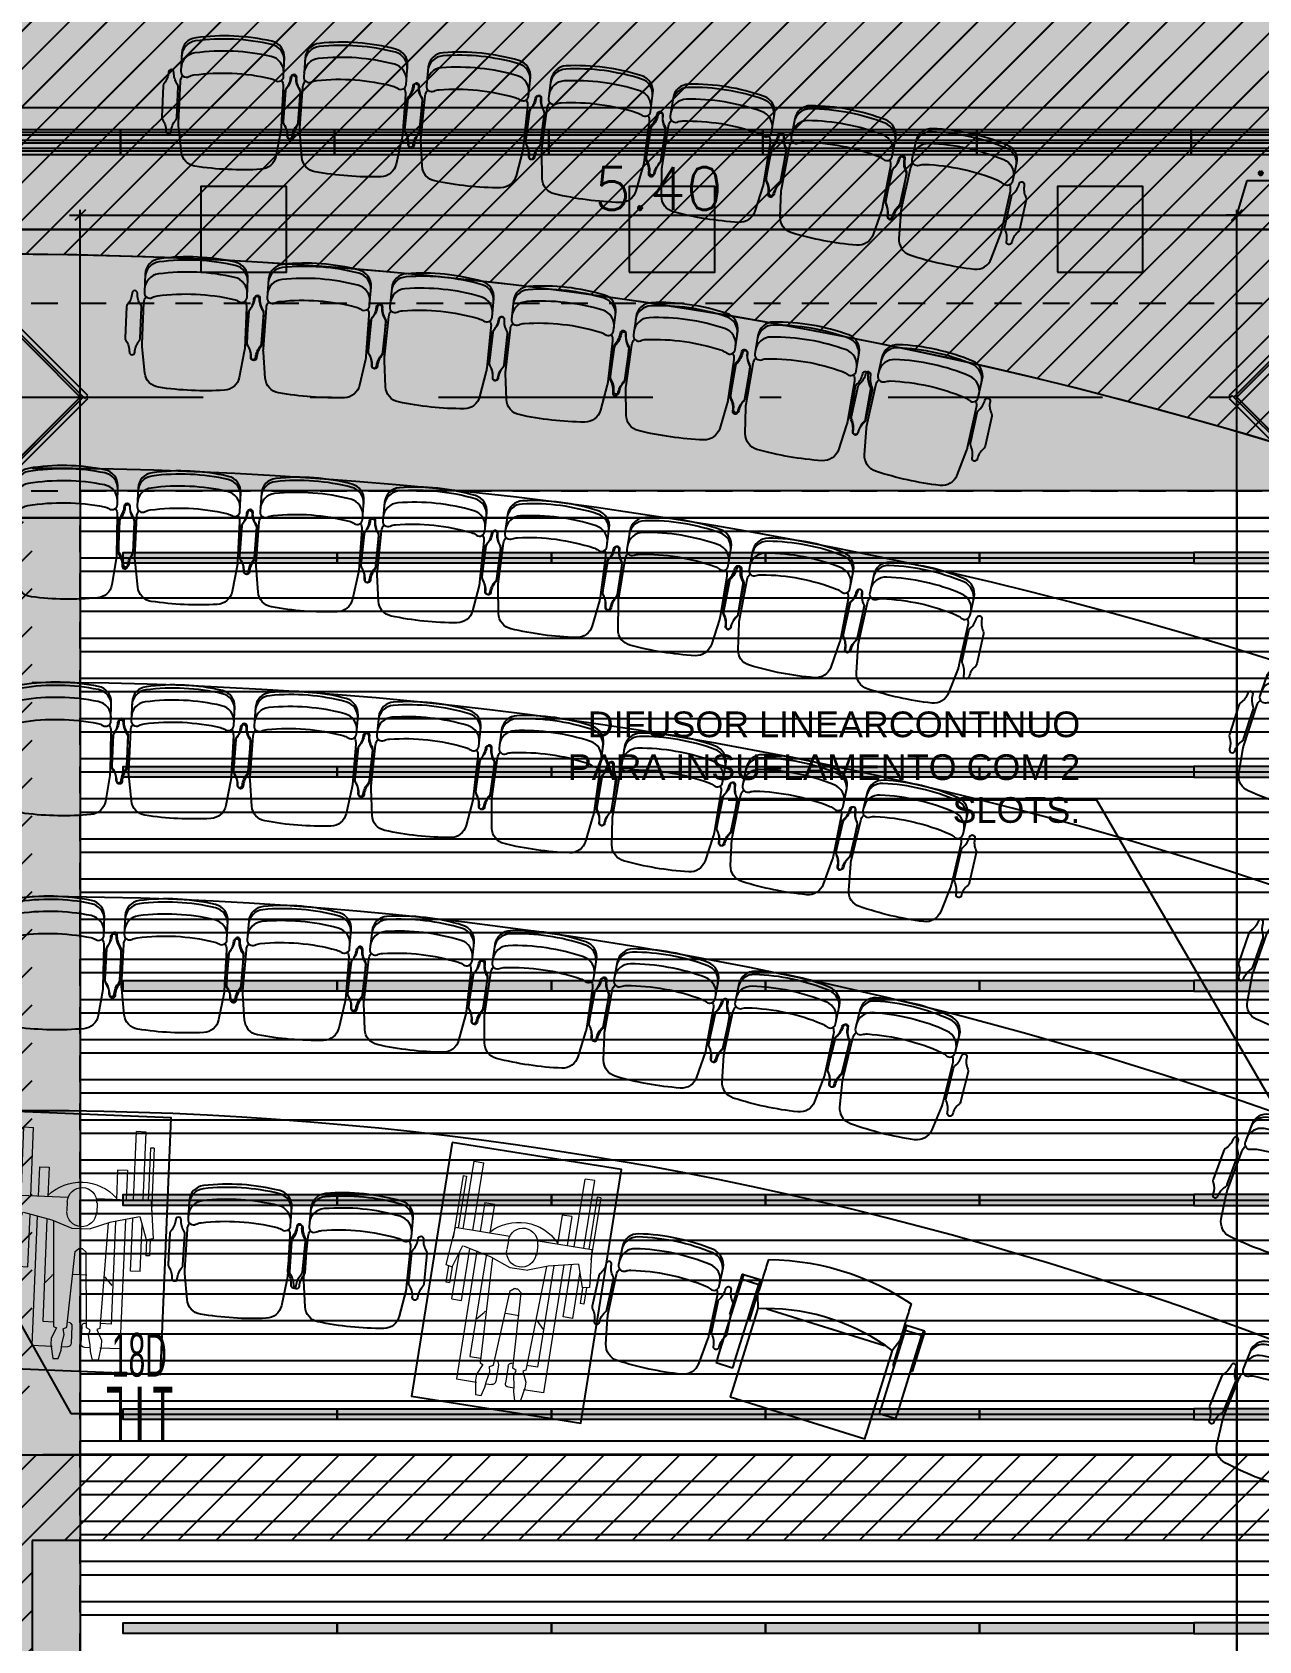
# Model space of a CAD drawing. Header units: millimetres. Extents: x 182 to 575, y -105 to 95.
# Drawn here: x 325.24 to 330.97, y 0.54 to 8.05 of the extents above; entities that cross this region are included whole.
import ezdxf
from ezdxf import colors
from ezdxf.entities.mleader import LeaderData, LeaderLine
from ezdxf.enums import TextEntityAlignment as Align
from ezdxf.math import Vec2, Vec3

# ---------------------------------------------------------------- set-up
doc = ezdxf.new("R2010")
doc.units = ezdxf.units.MM
doc.header["$MEASUREMENT"] = 0
for name, pattern in [('CONTINU', [0]), ('DASHDOT', [1, 0.5, -0.25, 0, -0.25]), ('HIDDEN2', [0.1875, 0.125, -0.0625])]:
    doc.linetypes.add(name, pattern=pattern)
for name, color, linetype in [('ar condicionado', 160, 'Continuous'), ('auxiliar eletrica', 1, 'Continuous'), ('base', 253, 'Continuous'), ('construir', 10, 'Continuous'), ('EIXOS', 31, 'DASHDOT'), ('ESTR', 3, 'Continuous'), ('FORRO', 253, 'Continuous'), ('LUMINOTECNICA', 170, 'Continuous'), ('Mob', 252, 'Continuous'), ('PISO', 252, 'Continuous'), ('XR_BL2_AND_MON-REV15$0$MARMORE', 7, 'Continuous')]:
    doc.layers.add(name, color=color, linetype=linetype)
doc.layers.add('eletroduto eletrica', color=152, linetype='EL', lineweight=30)
doc.layers.add('TEXTO ELETRICA', color=2, linetype='Continuous', lineweight=20)
doc.styles.add('ARIAL', font='arial.ttf')
doc.styles.add('SIMPLEX', font='simplex', dxfattribs={"height": 0.2})
doc.styles.get("Standard").update_dxf_attribs({"font": 'romans.shx'})
doc.styles.add('TECNO', font='technic_.ttf', dxfattribs={"width": 0.7})
doc.linetypes.add('EL', pattern='A,0.5,-0.2,["EL",Standard,S=0.1,R=0,X=-0.08,Y=-0.05],-0.175', length=0.875)
doc.dimstyles.new('SA-25', dxfattribs={"dimtxt": 0.05, "dimasz": 0.05, "dimexe": 0.025, "dimexo": 0.05, "dimgap": 0.025, "dimtad": 1, "dimzin": 4, "dimdsep": 46, "dimtxsty": 'SIMPLEX', "dimblk": 'OBLIQUE', "dimcen": 0.025, "dimdle": 0.05, "dimclrt": 2, "dimaunit": 1, "dimadec": 3, "dimazin": 0, "dimtfac": 1, "dimtofl": 0, "dimtmove": 0, "dimatfit": 3, "dimldrblk": 'OPEN30', "dimfxl": 1, "dimtolj": 1, "dimtzin": 0, "dimarcsym": 0})

# ---------------------------------------------------------------- blocks, each defined once
blk = doc.blocks.new('XR_BL2_AND_MON-REV15$0$P50X50')
at = {"layer": 'base'}
blk.add_hatch(color=256, dxfattribs=at).paths.add_polyline_path([(0, -0.4243), (0.4243, 0), (0, 0.4243), (-0.4243, 0)])
at = {"layer": 'base', "linetype": 'ByBlock'}
blk.add_lwpolyline([(0, -0.4243), (0.4243, 0), (0, 0.4243), (-0.4243, 0)], close=True, dxfattribs=at)
blk = doc.blocks.new('XR_BL2_AND_MON-REV15$0$PILAR 60X60_45')
at = {"layer": 'base'}
blk.add_blockref('XR_BL2_AND_MON-REV15$0$P50X50', (0, 0), dxfattribs=at)
blk = doc.blocks.new('XR_BL2_AND_MON-REV15$0$P_M')
at = {"layer": 'XR_BL2_AND_MON-REV15$0$MARMORE'}
for p, q in [((-0.0071, 0.0354), (-0.4596, -0.4172)), ((0.0071, 0.0212), (-0.4455, -0.4313)), ((0.0071, 0.0212), (-0.0071, 0.0354)), ((0, 0.0283), (0.0071, 0.0354)), ((0.4384, -0.4243), (0, 0.0141)), ((-0.4525, -0.4243), (-0.4596, -0.4172)), ((-0.4525, -0.4243), (-0.4596, -0.4313)), ((-0.4596, -0.4313), (-0.0071, -0.8839)), ((-0.4525, -0.4243), (-0.4455, -0.4313)), ((-0.4384, -0.4243), (0, -0.8627)), ((-0.0071, -0.8697), (0.4455, -0.4172)), ((0.4455, -0.4172), (0.4596, -0.4313)), ((0.4525, -0.4243), (0.4596, -0.4172)), ((-0.0071, -0.8697), (0.0071, -0.8839)), ((0, -0.8768), (-0.0071, -0.8839))]:
    blk.add_line(p, q, dxfattribs=at)
for points in [[(0.4596, -0.4172), (0.0071, 0.0354)], [(0.0071, -0.8839), (0.4596, -0.4313)]]:
    blk.add_lwpolyline(points, dxfattribs=at)
blk = doc.blocks.new('XR_BL2_AND_MON-REV15$0$P2000501')
for points in [[(0.2315, -0.362, 0.149389), (0.24, -0.3341), (0.24, -0.1416, 0.03724), (0.2389, -0.1267), (0.2207, -0.0055, 0.342214), (0.1543, 0.058, 0.051556), (-0.1543, 0.058, 0.342214), (-0.2207, -0.0055), (-0.2389, -0.1267, 0.03724), (-0.24, -0.1416), (-0.24, -0.3341, 0.149389), (-0.2315, -0.362)], [(0.24, -0.397, -0.36261), (0.1784, -0.4708, -0.08991), (-0.1784, -0.4708, -0.36261), (-0.24, -0.397)], [(0.24, -0.453, -0.36261), (0.1784, -0.5268, -0.08991), (-0.1784, -0.5268, -0.36261), (-0.24, -0.453)]]:
    blk.add_lwpolyline(points, format="xyb")
for points in [[(-0.2541, -0.1536, -0.164851), (-0.25, -0.1658), (-0.25, -0.3099, -0.164851), (-0.2541, -0.322, 0.162089), (-0.2725, -0.3753, -1), (-0.2975, -0.3753, 0.162089), (-0.3159, -0.322, -0.164851), (-0.32, -0.3099), (-0.32, -0.1658, -0.164851), (-0.3159, -0.1536, 0.162089), (-0.2975, -0.1003, -1), (-0.2725, -0.1003, 0.162089)], [(0.25, -0.1658), (0.25, -0.3099, 0.164851), (0.2541, -0.322, -0.162089), (0.2725, -0.3753, 1), (0.2975, -0.3753, -0.162089), (0.3159, -0.322, 0.164851), (0.32, -0.3099), (0.32, -0.1658, 0.164851), (0.3159, -0.1536, -0.162089), (0.2975, -0.1003, 1), (0.2725, -0.1003, -0.162089), (0.2541, -0.1536, 0.164851)], [(-0.1784, -0.3681, 0.08991), (0.1784, -0.3681, 0.086278), (0.2025, -0.3592, -0.57735), (0.24, -0.3809), (0.24, -0.468, -0.36261), (0.1784, -0.5418, -0.08991), (-0.1784, -0.5418, -0.36261), (-0.24, -0.468), (-0.24, -0.3809, -0.57735), (-0.2025, -0.3592, 0.086278)]]:
    blk.add_lwpolyline(points, format="xyb", close=True)
blk = doc.blocks.new('A$C7E6935BB')
at = {"lineweight": 0}
for p, q in [((39.07, 68.57), (7.07, 68.57)), ((7.07, 68.57), (7.07, 64)), ((14.5, 72.57), (14.5, 70.86)), ((14.5, 72.57), (43.93, 72.57)), ((14.5, 70.86), (39.07, 70.86)), ((39.07, 72.29), (56.79, 74)), ((39.07, 46.57), (39.07, 72.29)), ((57.36, 70.86), (46.79, 67.43)), ((72.22, 68.57), (50.22, 68.57)), ((56.79, 74), (57.36, 70.86)), ((57.07, 72.57), (64.79, 72.57)), ((57.36, 70.86), (64.79, 70.86)), ((64.79, 72.57), (64.79, 70.86)), ((72.22, 68.57), (72.22, 64)), ((39.07, 64), (7.07, 64)), ((25.36, 60.57), (39.07, 60.57)), ((25.36, 60.57), (25.36, 56)), ((46.79, 67.14), (49.93, 53.71)), ((72.22, 64), (47.65, 64)), ((48.22, 60.57), (108.79, 60.57)), ((108.79, 60.57), (108.79, 51.14)), ((25.36, 56), (39.07, 56)), ((49.65, 56), (97.36, 56)), ((49.93, 53.71), (53.36, 44.28)), ((50.22, 52.86), (99.65, 50.86)), ((79.36, 55.71), (75.93, 52.57)), ((97.36, 56), (97.36, 50.86)), ((41.07, 46.86), (45.36, 46.86)), ((75.65, 52), (75.65, 52.57)), ((99.65, 50.86), (100.22, 49.43)), ((100.51, 46.28), (99.65, 44.57)), ((100.22, 49.43), (105.08, 51.71)), ((103.08, 45.71), (100.51, 46.28)), ((107.65, 46.57), (103.08, 45.71)), ((105.08, 51.71), (107.94, 51.71)), ((110.51, 46.86), (107.65, 46.57)), ((107.94, 51.71), (114.51, 50.57)), ((108.79, 46.57), (108.79, 44)), ((114.51, 48), (110.51, 46.86)), ((114.51, 50.57), (114.51, 48)), ((53.36, 44.28), (53.36, 39.71)), ((53.36, 39.71), (53.36, 35.71)), ((64.22, 42.28), (62.79, 40.57)), ((62.79, 40.57), (62.79, 38.86)), ((62.79, 38.86), (62.79, 40.57)), ((64.22, 37.14), (62.79, 38.86)), ((99.65, 44.57), (64.22, 42.28)), ((74.79, 42.86), (74.79, 36.29)), ((99.08, 42.28), (107.08, 42.28)), ((99.08, 37.71), (107.08, 37.71)), ((39.07, 33.14), (39.07, 7.71)), ((41.07, 32.86), (45.93, 32.86)), ((49.93, 26.57), (53.36, 35.71)), ((99.65, 35.43), (64.22, 37.14)), ((100.51, 33.71), (99.65, 35.43)), ((99.65, 29.14), (100.22, 30.57)), ((100.22, 30.57), (105.08, 28.28)), ((103.08, 34.29), (100.51, 33.71)), ((107.65, 33.43), (103.08, 34.29)), ((110.51, 33.14), (107.65, 33.43)), ((108.79, 33.43), (108.79, 36)), ((114.51, 32), (110.51, 33.14)), ((114.51, 29.43), (114.51, 32)), ((25.36, 24), (39.07, 24)), ((25.36, 19.43), (25.36, 24)), ((46.79, 12.85), (49.93, 26.57)), ((49.36, 24), (97.36, 24)), ((50.22, 27.43), (99.65, 29.14)), ((75.65, 28), (75.65, 27.43)), ((79.36, 24.28), (75.93, 27.43)), ((97.36, 24), (97.36, 29.14)), ((105.08, 28.28), (107.94, 28.28)), ((107.94, 28.28), (114.51, 29.43)), ((108.79, 19.43), (108.79, 28.86)), ((39.07, 16), (7.07, 16)), ((7.07, 11.43), (7.07, 16)), ((25.36, 19.43), (39.07, 19.43)), ((72.22, 16), (47.65, 16)), ((48.22, 19.43), (108.79, 19.43)), ((72.22, 11.43), (72.22, 16)), ((39.07, 11.43), (7.07, 11.43)), ((14.5, 9.14), (39.07, 9.14)), ((14.5, 7.42), (14.5, 9.14)), ((39.07, 7.71), (56.79, 6)), ((57.36, 9.14), (46.79, 12.57)), ((72.22, 11.43), (50.22, 11.43)), ((56.79, 6), (57.36, 9.14)), ((57.36, 9.14), (64.79, 9.14)), ((64.79, 7.42), (64.79, 9.14)), ((14.5, 7.42), (43.93, 7.42)), ((57.07, 7.42), (64.79, 7.42))]:
    blk.add_line(p, q, dxfattribs=at)
blk.add_lwpolyline([(0, 80), (120, 80), (120, 0), (0, 0)], close=True)
for centre, radius, start, end in [((53.65, 40), 22, 133.40076, 226.59924), ((41.07, 40), 6.86, 90, 270), ((45.64, 40), 6.86, 270, 90), ((99.08, 44), 1.71, 180, 270), ((99.08, 36), 1.71, 90, 180), ((107.08, 44), 1.71, 270, 360), ((107.08, 36), 1.71, 0, 90)]:
    blk.add_arc(centre, radius, start, end, dxfattribs=at)
blk = doc.blocks.new('MTZ_RE_Poltrona Teatro FLEX 6035 - 79_8cm - Without Toe Guard-V62-01_Level -1 BLOCO E - CIVIL')
for p, q in [((-0.0476, 0.0984), (-0.0413, 0.0984)), ((-0.0476, 0.0984), (-0.0476, -0.0984)), ((-0.0413, 0.0984), (0.0413, 0.0984)), ((-0.0413, 0.0984), (-0.0413, -0.0984)), ((0.0407, 0.076), (-0.0405, 0.076)), ((-0.0405, 0.0553), (-0.0405, 0.076)), ((0.0407, 0.076), (0.0407, 0.0553)), ((0.0413, 0.0984), (0.0476, 0.0984)), ((0.0413, 0.0984), (0.0413, -0.0984)), ((0.0476, 0.0984), (0.0476, -0.0984)), ((0.7504, 0.0984), (0.7567, 0.0984)), ((0.7504, 0.0984), (0.7504, -0.0984)), ((0.7567, 0.0984), (0.8393, 0.0984)), ((0.7567, 0.0984), (0.7567, -0.0984)), ((0.8385, 0.076), (0.7573, 0.076)), ((0.7573, 0.0553), (0.7573, 0.076)), ((0.8385, 0.076), (0.8385, 0.0553)), ((0.8393, 0.0984), (0.8456, 0.0984)), ((0.8393, 0.0984), (0.8393, -0.0984)), ((0.8456, 0.0984), (0.8456, -0.0984)), ((-0.0405, -0.2975), (-0.0405, 0.0553)), ((0.0407, 0.0553), (0.0407, -0.2975)), ((0.0685, -0.028), (0.0508, 0.0222)), ((0.7472, 0.0222), (0.7295, -0.028)), ((0.7573, -0.2975), (0.7573, 0.0553)), ((0.8385, 0.0553), (0.8385, -0.2975)), ((0.0703, -0.0331), (0.0685, -0.028)), ((0.0695, -0.037), (0.0695, -0.0305)), ((0.0695, -0.44), (0.0695, -0.037)), ((0.687, -0.0212), (0.111, -0.0212)), ((0.7295, -0.028), (0.7277, -0.0331)), ((0.7285, -0.0307), (0.7285, -0.037)), ((0.7285, -0.037), (0.7285, -0.44)), ((-0.0413, -0.0984), (-0.0476, -0.0984)), ((0.0476, -0.0984), (0.0413, -0.0984)), ((0.7567, -0.0984), (0.7504, -0.0984)), ((0.8456, -0.0984), (0.8393, -0.0984)), ((-0.0405, -0.3212), (-0.0405, -0.2975)), ((0.0407, -0.2975), (0.0407, -0.3212)), ((0.7573, -0.3212), (0.7573, -0.2975)), ((0.8385, -0.2975), (0.8385, -0.3212)), ((-0.0405, -0.333), (-0.0405, -0.3212)), ((-0.0405, -0.333), (0.0407, -0.333)), ((-0.0405, -0.333), (-0.0405, -0.333)), ((0.0407, -0.3212), (0.0407, -0.333)), ((0.0407, -0.333), (0.0407, -0.333)), ((0.7573, -0.333), (0.7573, -0.3212)), ((0.7573, -0.333), (0.8385, -0.333)), ((0.7573, -0.333), (0.7573, -0.333)), ((0.8385, -0.3212), (0.8385, -0.333)), ((0.8385, -0.333), (0.8385, -0.333)), ((0.0695, -0.4488), (0.0695, -0.44)), ((0.0695, -0.4661), (0.0695, -0.4488)), ((0.7285, -0.44), (0.7285, -0.4488)), ((0.7285, -0.4488), (0.7285, -0.4661)), ((0.0695, -0.4662), (0.0695, -0.4661)), ((0.0695, -0.4662), (0.7285, -0.4662)), ((0.7285, -0.4661), (0.7285, -0.4662))]:
    blk.add_line(p, q)
at = {"flags": 128}
for points in [[(0.7472, 0.2017), (0.7003, 0.2147), (0.653, 0.2258), (0.6052, 0.235), (0.5571, 0.2423), (0.5088, 0.2477), (0.4602, 0.2511), (0.4116, 0.2526), (0.363, 0.2521), (0.3144, 0.2497), (0.2659, 0.2453), (0.2177, 0.239), (0.1698, 0.2308), (0.1222, 0.2207), (0.075, 0.2087), (0.0508, 0.2017)], [(0.0703, -0.0331), (0.1078, -0.0207), (0.1457, -0.0098), (0.1841, -0.0004), (0.2227, 0.0074), (0.2617, 0.0137), (0.3009, 0.0184), (0.3403, 0.0215), (0.3797, 0.0231), (0.4192, 0.0231), (0.4586, 0.0215), (0.4979, 0.0183), (0.5371, 0.0136), (0.5761, 0.0073), (0.6148, -0.0006), (0.6531, -0.01), (0.691, -0.0209), (0.7277, -0.0331)]]:
    blk.add_lwpolyline(points, dxfattribs=at)
for points, knots in [([(0.0508, 0.2016), (0.0508, 0.2016), (0.0508, 0.2013), (0.0508, 0.2005), (0.0508, 0.1989), (0.0508, 0.1974), (0.0508, 0.1963)], [-0.7142857, -0.7142857, -0.7142857, -0.7142857, -0.5714286, -0.4285714, -0.2857143, 0, 0, 0, 0]), ([(0.7472, 0.1963), (0.7472, 0.1971), (0.7472, 0.1987), (0.7472, 0.2003), (0.7472, 0.2013), (0.7472, 0.2016), (0.7472, 0.2016)], [-1, -1, -1, -1, -0.7857143, -0.5714286, -0.4285714, -0.2857143, -0.2857143, -0.2857143, -0.2857143]), ([(0.0508, 0.1199), (0.0508, 0.1182), (0.0508, 0.1151), (0.0508, 0.1118), (0.0508, 0.1102), (0.0508, 0.1096), (0.0508, 0.1093)], [-1, -1, -1, -1, -0.571429, -0.285714, -0.142857, 0, 0, 0, 0]), ([(0.7472, 0.1093), (0.7472, 0.1097), (0.7472, 0.1107), (0.7472, 0.1131), (0.7472, 0.1164), (0.7472, 0.1188), (0.7472, 0.1199)], [-1, -1, -1, -1, -0.785714, -0.571429, -0.285714, 0, 0, 0, 0])]:
    blk.add_open_spline(points, degree=3, knots=knots)
for points in [[(0.0508, 0.1963), (0.0508, 0.1835), (0.0508, 0.1581), (0.0508, 0.1327), (0.0508, 0.1199)], [(0.7472, 0.1199), (0.7472, 0.1327), (0.7472, 0.1581), (0.7472, 0.1835), (0.7472, 0.1963)], [(0.0508, 0.1093), (0.0508, 0.0936), (0.0508, 0.0634), (0.0508, 0.0355), (0.0508, 0.0222)], [(0.7472, 0.0222), (0.7472, 0.0355), (0.7472, 0.0634), (0.7472, 0.0936), (0.7472, 0.1093)]]:
    blk.add_open_spline(points, degree=3)
blk = doc.blocks.new('_Oblique')
at = {"color": 0, "linetype": 'ByBlock', "lineweight": -2}
blk.add_line((-0.5, -0.5), (0.5, 0.5), dxfattribs=at)
blk = doc.blocks.new('*D60')
at = {"layer": 'Defpoints', "color": 0, "transparency": 16777216}
for p in [(330.8666, 7.1956), (325.4651, 5.9082), (330.8666, 5.9082)]:
    blk.add_point(p, dxfattribs=at)
at = {"layer": 'FORRO', "color": 0, "lineweight": -2, "transparency": 16777216}
for p, q in [((325.4651, 5.9582), (325.4651, 7.2206)), ((330.8666, 5.9582), (330.8666, 7.2206)), ((325.4151, 7.1956), (330.9166, 7.1956))]:
    blk.add_line(p, q, dxfattribs=at)
at = {"layer": 'FORRO', "color": 0, "lineweight": -2, "transparency": 16777216, "xscale": 0.05, "yscale": 0.05, "zscale": 0.05, "rotation": 180}
blk.add_blockref('_Oblique', (325.4651, 7.1956), dxfattribs=at)
at = {"layer": 'FORRO', "color": 0, "lineweight": -2, "transparency": 16777216, "xscale": 0.05, "yscale": 0.05, "zscale": 0.05}
blk.add_blockref('_Oblique', (330.8666, 7.1956), dxfattribs=at)
at = {"layer": 'FORRO', "color": 2, "transparency": 16777216, "insert": (328.1658, 7.3206), "char_height": 0.2, "attachment_point": 5, "style": 'SIMPLEX'}
blk.add_mtext('\\A1;5.40', dxfattribs=at)
blk = doc.blocks.new('_Open30')
at = {"color": 0, "linetype": 'ByBlock', "lineweight": -2}
for p, q in [((-1, 0.27), (0, 0)), ((0, 0), (-1, -0.27)), ((0, 0), (-1, 0))]:
    blk.add_line(p, q, dxfattribs=at)
blk = doc.blocks.new('*D61')
at = {"layer": 'Defpoints', "color": 0, "transparency": 16777216}
for p in [(330.8666, 7.1956), (330.8666, 5.9082), (330.8666, 5.9082)]:
    blk.add_point(p, dxfattribs=at)
at = {"layer": 'FORRO', "color": 0, "lineweight": -2, "transparency": 16777216}
for p, q in [((330.8666, 7.1956), (330.9153, 7.3581)), ((330.9153, 7.3581), (331.3844, 7.3581)), ((330.8666, 5.9582), (330.8666, 7.2206)), ((330.8666, 5.9582), (330.8666, 7.2206)), ((330.8666, 7.1956), (330.8166, 7.1956)), ((330.8666, 7.1956), (330.9166, 7.1956))]:
    blk.add_line(p, q, dxfattribs=at)
at = {"layer": 'FORRO', "color": 0, "lineweight": -2, "transparency": 16777216, "xscale": 0.05, "yscale": 0.05, "zscale": 0.05}
blk.add_blockref('_Oblique', (330.8666, 7.1956), dxfattribs=at)
at = {"layer": 'FORRO', "color": 0, "lineweight": -2, "transparency": 16777216, "xscale": 0.05, "yscale": 0.05, "zscale": 0.05, "rotation": 180}
blk.add_blockref('_Oblique', (330.8666, 7.1956), dxfattribs=at)
at = {"layer": 'FORRO', "color": 2, "transparency": 16777216, "insert": (331.1498, 7.4831), "char_height": 0.2, "attachment_point": 5, "style": 'SIMPLEX'}
blk.add_mtext('\\A1;.00', dxfattribs=at)
blk = doc.blocks.new('*D62')
at = {"layer": 'Defpoints', "color": 0, "transparency": 16777216}
for p in [(335.0766, 7.1956), (330.8666, 5.9082), (335.0766, 5.9082)]:
    blk.add_point(p, dxfattribs=at)
at = {"layer": 'FORRO', "color": 0, "lineweight": -2, "transparency": 16777216}
for p, q in [((330.8666, 5.9582), (330.8666, 7.2206)), ((335.0766, 5.9582), (335.0766, 7.2206)), ((330.8166, 7.1956), (335.1266, 7.1956))]:
    blk.add_line(p, q, dxfattribs=at)
at = {"layer": 'FORRO', "color": 0, "lineweight": -2, "transparency": 16777216, "xscale": 0.05, "yscale": 0.05, "zscale": 0.05, "rotation": 180}
blk.add_blockref('_Oblique', (330.8666, 7.1956), dxfattribs=at)
at = {"layer": 'FORRO', "color": 0, "lineweight": -2, "transparency": 16777216, "xscale": 0.05, "yscale": 0.05, "zscale": 0.05}
blk.add_blockref('_Oblique', (335.0766, 7.1956), dxfattribs=at)
at = {"layer": 'FORRO', "color": 2, "transparency": 16777216, "insert": (332.9716, 7.3206), "char_height": 0.2, "attachment_point": 5, "style": 'SIMPLEX'}
blk.add_mtext('\\A1;4.21', dxfattribs=at)
blk = doc.blocks.new('DIFUS LIN')
at = {"ltscale": 0.8}
h = blk.add_hatch(dxfattribs=at)
h.set_pattern_fill('ANSI32', color=256, scale=0.1, angle=45)
h.set_pattern_definition([(90, (-134.6328, -206.38291), (-0.0375, 0), []), (90, (-134.6203, -206.37041), (-0.0375, 0), [])])
h.paths.add_polyline_path([(-0.0572, 1), (0.0572, 1), (0.0572, 0), (-0.0572, 0)])
blk.add_lwpolyline([(-0.0572, 1), (0.0572, 1), (0.0572, 0), (-0.0572, 0)], close=True, dxfattribs=at)
blk = doc.blocks.new('ILUMIN LIN')
at = {"layer": 'LUMINOTECNICA', "ltscale": 0.8}
h = blk.add_hatch(color=161, dxfattribs=at)
h.dxf.hatch_style = 1
h.paths.add_polyline_path([(-0.025, 1), (0.025, 1), (0.025, 0), (-0.025, 0)])
blk.add_lwpolyline([(-0.025, 1), (0.025, 1), (0.025, 0), (-0.025, 0)], close=True, dxfattribs=at)
blk = doc.blocks.new('40x40-4000')
at = {"layer": 'LUMINOTECNICA', "ltscale": 0.8}
h = blk.add_hatch(color=81, dxfattribs=at)
h.dxf.hatch_style = 1
h.paths.add_polyline_path([(-0.2, -0.2), (0.2, -0.2), (0.2, 0.2), (-0.2, 0.2)])
blk.add_lwpolyline([(-0.2, -0.2), (0.2, -0.2), (0.2, 0.2), (-0.2, 0.2)], close=True, dxfattribs=at)

msp = doc.modelspace()

# ---------------------------------------------------------------- hatches: boundary and pattern name
at = {"layer": 'ar condicionado'}
h = msp.add_hatch(dxfattribs=at)
h.set_pattern_fill('ANSI31', color=256)
h.paths.add_polyline_path([(324.7224, 8.1475), (311.9156, 8.1475), (311.9156, 7.6975), (325.0408, 7.6975), (325.0408, 7.5983)])
h.paths.add_polyline_path([(338.166, 8.1475), (325.0408, 8.1475), (325.0408, 7.6975), (338.166, 7.6975)])
h.paths.add_polyline_path([(335.7517, 7.5944), (336.3299, 7.5944), (336.3299, 7.48), (335.7517, 7.48)])
h.paths.add_polyline_path([(325.0408, 8.1475), (324.7224, 8.1475), (325.0408, 7.5983)], flags=17)
h = msp.add_hatch(dxfattribs=at)
h.set_pattern_fill('ANSI31', color=256)
edge = h.paths.add_edge_path()
edge.add_line((325.2408, 1.8182), (325.2408, 5.7647))
edge.add_line((325.2408, 5.7647), (324.8408, 5.7647))
edge.add_line((324.8408, 5.7647), (324.8408, 1.8682))
edge.add_line((324.8408, 1.8682), (313.2662, 1.8682))
edge.add_line((313.2662, 1.8682), (313.2662, 1.4682))
edge.add_line((313.2662, 1.4682), (324.8908, 1.4682))
edge.add_arc((324.8908, 1.8182), 0.35, 270, 360)
edge = h.paths.add_edge_path()
edge.add_line((318.9991, 2.5407), (318.9991, 5.7647))
edge.add_line((318.9991, 5.7647), (318.5991, 5.7647))
edge.add_line((318.5991, 5.7647), (318.5991, 2.5907))
edge.add_line((318.5991, 2.5907), (311.9156, 2.5907))
edge.add_line((311.9156, 2.5907), (311.9156, 2.1907))
edge.add_line((311.9156, 2.1907), (313.653, 2.1907))
edge.add_line((313.653, 2.1907), (313.653, 2.3293))
edge.add_line((313.653, 2.3293), (314.053, 2.3293))
edge.add_line((314.053, 2.3293), (314.053, 2.1907))
edge.add_line((314.053, 2.1907), (318.6491, 2.1907))
edge.add_arc((318.6491, 2.5407), 0.35, 270, 360)
edge = h.paths.add_edge_path(flags=17)
edge.add_line((314.7373, 2.9407), (314.7373, 3.9821))
edge.add_line((314.7373, 3.9821), (314.3373, 4.6719))
edge.add_line((314.3373, 4.6719), (314.3373, 2.9907))
edge.add_line((314.3373, 2.9907), (311.9156, 2.9907))
edge.add_line((311.9156, 2.9907), (311.9156, 2.5907))
edge.add_line((311.9156, 2.5907), (314.3873, 2.5907))
edge.add_arc((314.3873, 2.9407), 0.35, 270, 360)
h.paths.add_polyline_path([(313.2662, 1.8682), (311.9156, 1.8682), (311.9156, 1.0682), (312.4247, 1.0682), (313.2662, 1.4682)])
h.paths.add_polyline_path([(314.7373, 5.7647), (314.3373, 5.7647), (314.3373, 4.6719), (314.7373, 3.9821)], flags=17)
h.paths.add_polyline_path([(318.9991, 1.4682), (318.5991, 1.4682), (318.5991, -1.4987), (318.9991, -1.4987)])
h = msp.add_hatch(dxfattribs=at)
h.set_pattern_fill('ANSI31', color=256)
edge = h.paths.add_edge_path()
edge.add_line((325.2408, 1.0062), (336.8154, 1.0062))
edge.add_line((336.8154, 1.0062), (336.8154, 1.4062))
edge.add_line((336.8154, 1.4062), (325.1908, 1.4062))
edge.add_arc((325.1908, 1.0562), 0.35, 90, 180)
edge.add_line((324.8408, 1.0562), (324.8408, -1.4987))
edge.add_line((324.8408, -1.4987), (325.2408, -1.4987))
edge.add_line((325.2408, -1.4987), (325.2408, 1.0062))
edge = h.paths.add_edge_path()
edge.add_line((338.166, 2.311), (336.9444, 2.311))
edge.add_line((336.9444, 2.311), (331.4825, 2.311))
edge.add_line((331.4825, 2.311), (331.4825, 5.7647))
edge.add_line((331.4825, 5.7647), (331.0825, 5.7647))
edge.add_line((331.0825, 5.7647), (331.0825, 2.261))
edge.add_arc((331.4325, 2.261), 0.35, 180, 270)
edge.add_line((331.4325, 1.911), (338.166, 1.911))
edge.add_line((338.166, 1.911), (338.166, 2.311))
h.paths.add_polyline_path([(336.0788, 2.2792), (336.3786, 2.2792), (336.3786, 1.9793), (336.0788, 1.9793)], flags=16)
h.paths.add_polyline_path([(336.1284, 2.2296), (336.329, 2.2296), (336.329, 2.029), (336.1284, 2.029)], flags=0)
h.paths.add_polyline_path([(336.1828, 2.1752), (336.2746, 2.1752), (336.2746, 2.0833), (336.1828, 2.0833)], flags=0)
edge = h.paths.add_edge_path(flags=0)
edge.add_line((338.166, 2.711), (336.9944, 2.711))
edge.add_line((336.9944, 2.711), (336.9944, 5.7647))
edge.add_line((336.9944, 5.7647), (336.5944, 5.7647))
edge.add_line((336.5944, 5.7647), (336.5944, 2.661))
edge.add_arc((336.9444, 2.661), 0.35, 180, 270)
edge.add_line((336.9444, 2.311), (338.166, 2.311))
edge.add_line((338.166, 2.311), (338.166, 2.711))
h.paths.add_polyline_path([(331.4825, 1.0062), (331.0825, 1.0062), (331.0825, -1.4987), (331.4825, -1.4987)], flags=17)
at = {"layer": 'construir'}
h = msp.add_hatch(dxfattribs=at)
h.set_pattern_fill('ANSI31', color=256)
edge = h.paths.add_edge_path()
edge.add_line((325.0408, 7.0141), (325.0408, 8.4316))
edge.add_line((325.0408, 8.4316), (328.1575, 8.4316))
edge.add_line((328.1575, 8.4316), (328.1575, 8.5216))
edge.add_line((328.1575, 8.5216), (337.4708, 8.5216))
edge.add_line((337.4708, 8.5216), (337.4708, 6.7009))
edge.add_line((337.4708, 6.7009), (337.1166, 6.3466))
edge.add_line((337.1166, 6.3466), (337.5458, 5.9174))
edge.add_line((337.5458, 5.9174), (337.9325, 6.2716))
edge.add_line((337.9325, 6.2716), (339.3689, 6.2729))
edge.add_line((339.3689, 6.2729), (339.3689, 2.3604))
edge.add_line((339.3689, 2.3604), (337.4458, 2.3612))
edge.add_line((337.4458, 2.3612), (337.4458, 2.9227))
edge.add_arc((325.0562, -13.7905), 20.8047, 53.45019, 90.04235)
at = {"layer": 'FORRO', "transparency": 33554602}
h = msp.add_hatch(color=256, dxfattribs=at)
h.dxf.hatch_style = 1
h.paths.add_polyline_path([(315.0651, 5.9082), (319.2151, 5.9082), (319.2151, -2.1584), (317.2461, -2.1584), (317.2753, -2.2034), (337.1666, -2.2034), (337.4408, -1.9291), (337.4408, 2.3516), (339.3689, 2.3837), (339.3689, 6.2766), (337.9375, 6.2766), (337.5408, 5.8799), (337.0812, 6.3537), (337.4708, 6.7433), (337.4708, 8.5216), (312.6108, 8.4316), (312.6358, 6.7183), (313.0004, 6.3537), (312.5479, 5.887), (312.1416, 6.2791), (310.6855, 6.2766), (310.6855, 2.3566), (312.6358, 2.3566), (312.6408, -1.9291), (312.9151, -2.2034), (317.2753, -2.2034), (317.2461, -2.1584), (315.0651, -2.1584)])
h.paths.add_polyline_path([(319.2151, 5.9082), (324.6166, 5.9082), (324.6166, -2.1584), (319.2151, -2.1584)], flags=17)
h.paths.add_polyline_path([(325.4651, 5.9082), (330.8666, 5.9082), (330.8666, -2.1584), (325.4651, -2.1584)], flags=16)
h.paths.add_polyline_path([(330.8666, 5.9082), (335.0166, 5.9082), (335.0166, -2.1584), (330.8666, -2.1584)], flags=16)
at = {"layer": 'FORRO'}
h = msp.add_hatch(dxfattribs=at)
h.set_pattern_fill('ANSI32', color=256, scale=0.5, angle=135)
h.set_pattern_definition([(180, (324.61656, 5.90821), (-1e-17, -0.1875), []), (180, (324.55406, 5.97071), (-1e-17, -0.1875), [])])
h.paths.add_polyline_path([(325.4651, 5.9082), (330.8666, 5.9082), (330.8666, 0.5775), (325.4651, 0.5775)])
h = msp.add_hatch(dxfattribs=at)
h.set_pattern_fill('ANSI32', color=256, scale=0.5, angle=135)
h.set_pattern_definition([(180, (318.36656, 5.90821), (-1e-17, -0.1875), []), (180, (318.30406, 5.97071), (-1e-17, -0.1875), [])])
h.paths.add_polyline_path([(330.8666, 5.9082), (335.0166, 5.9082), (335.0166, 0.5711), (330.8666, 0.5711)])

# ---------------------------------------------------------------- linework, layer by layer
at = {"layer": 'ar condicionado'}
msp.add_line((338.166, 7.6975), (311.9156, 7.6975), dxfattribs=at)
at = {"layer": 'ar condicionado', "color": 7}
for p, q in [((330.2129, 4.4643), (328.4911, 4.4643)), ((331.2747, 2.633), (330.2129, 4.4643))]:
    msp.add_line(p, q, dxfattribs=at)
at = {"layer": 'ar condicionado'}
msp.add_lwpolyline([(325.2408, 1.0062), (325.2408, -1.4987), (324.8408, -1.4987), (324.8408, 1.0562, -0.414214), (325.1908, 1.4062), (336.8154, 1.4062), (336.8154, 1.0062)], format="xyb", close=True, dxfattribs=at)
msp.add_lwpolyline([(337.6487, 0.6062), (338.166, 0.6062), (338.166, 1.4062), (325.2908, 1.4062)], dxfattribs=at)
at = {"layer": 'auxiliar eletrica'}
msp.add_line((325.1145, 2.145, 251.1069), (325.421, 1.5992, 251.1069), dxfattribs=at)
at = {"layer": 'auxiliar eletrica', "linetype": 'CONTINU', "ltscale": 0.025}
msp.add_line((325.421, 1.5992, 251.1069), (325.6666, 1.5992, 251.1069), dxfattribs=at)
at = {"layer": 'base', "color": 2}
for p, q in [((325.4863, 6.3395), (325.1108, 6.715)), ((325.0408, 5.9082), (325.4792, 6.3466)), ((325.0479, 5.887), (325.5004, 6.3395)), ((325.4863, 6.3395), (325.5004, 6.3537)), ((325.4934, 6.3466), (325.5004, 6.3395))]:
    msp.add_line(p, q, dxfattribs=at)
at = {"layer": 'base'}
msp.add_line((325.0908, 5.9724, 195.166), (325.3089, 6.1905, 195.166), dxfattribs=at)
at = {"layer": 'base', "color": 2}
msp.add_lwpolyline([(325.5004, 6.3537), (325.1108, 6.7433)], dxfattribs=at)
at = {"layer": 'construir'}
msp.add_arc((325.0408, -13.8372), 20.8513, 53.49254, 126.50745, dxfattribs=at)
at = {"layer": 'EIXOS', "linetype": 'DASHDOT', "ltscale": 2}
msp.add_line((301.9392, 6.3466), (348.455, 6.3466), dxfattribs=at)
at = {"layer": 'eletroduto eletrica', "color": 92, "ltscale": 1.3}
for points, elevation in [([(312.2115, 0.3654, -0.829419), (313.653, 7.1293), (336.4287, 7.1293, -0.86896), (337.4458, -0.4867, -1.175968)], -195.166), ([(318.7837, -1.6438), (318.7837, 5.783), (331.2685, 5.783), (331.2921, -1.6438, 0.081379), (337.3364, 0.0206, 1.382826)], 177.5225)]:
    msp.add_lwpolyline(points, format="xyb", dxfattribs=dict(at, elevation=elevation))
at = {"layer": 'ESTR', "color": 1, "linetype": 'HIDDEN2'}
for p, q in [((312.6358, 6.785), (337.4458, 6.785)), ((325.4651, -2.2534), (325.4651, 6.3466)), ((330.8666, -2.2534), (330.8666, 6.3466)), ((312.6358, 5.9082), (337.4458, 5.9082))]:
    msp.add_line(p, q, dxfattribs=at)
at = {"layer": 'FORRO'}
for points in [[(330.8666, 5.9082), (325.4651, 5.9082), (325.4651, -2.1584), (330.8666, -2.1584)], [(335.0166, 5.9082), (330.8666, 5.9082), (330.8666, -2.1584), (335.0166, -2.1584)]]:
    msp.add_lwpolyline(points, close=True, dxfattribs=at)
at = {"layer": 'PISO'}
for centre, radius, start, end in [((325.0408, -13.8372), 20.8513, 57.49475, 122.50525), ((325.2254, -13.2549), 19.2681, 54.14159, 89.95427), ((325.2254, -13.2549), 18.2681, 54.26527, 89.95176), ((325.2254, -13.2549), 18.2681, 54.26527, 89.95176), ((325.2254, -13.2549), 17.2681, 54.28987, 89.94897), ((325.2254, -13.2549), 17.2681, 54.28987, 89.94897), ((325.2254, -13.2549), 16.2681, 54.31751, 90.47414), ((325.2254, -13.2549), 16.2681, 54.31751, 90.47414)]:
    msp.add_arc(centre, radius, start, end, dxfattribs=at)

# ---------------------------------------------------------------- block references
at = {"layer": 'ar condicionado', "color": 1, "xscale": -1, "rotation": 89.9999999999996}
for p in [(325.653, 7.5372), (326.653, 7.5372), (327.653, 7.5372), (328.653, 7.5372), (329.653, 7.5372), (330.653, 7.5372), (331.653, 7.5372)]:
    msp.add_blockref('DIFUS LIN', p, dxfattribs=at)
at = {"layer": 'base', "xscale": -1, "rotation": 90}
for p in [(325.0408, 6.3466), (331.2908, 6.3466)]:
    msp.add_blockref('XR_BL2_AND_MON-REV15$0$PILAR 60X60_45', p, dxfattribs=at)
at = {"layer": 'base', "rotation": 89.99999999999999}
msp.add_blockref('XR_BL2_AND_MON-REV15$0$P_M', (330.8666, 6.3466), dxfattribs=at)
at = {"layer": 'LUMINOTECNICA'}
for p in [(326.2287, 7.1293, 97.583), (328.2287, 7.1293, 97.583), (330.2287, 7.1293, 97.583)]:
    msp.add_blockref('40x40-4000', p, dxfattribs=at)
at = {"layer": 'LUMINOTECNICA', "rotation": 270}
for p in [(325.6658, 5.5961), (326.6658, 5.5961), (327.6658, 5.5961), (328.6658, 5.5961), (329.6658, 5.5961), (325.6658, 4.5961), (326.6658, 4.5961), (327.6658, 4.5961), (328.6658, 4.5961), (329.6658, 4.5961), (325.6658, 3.5961), (326.6658, 3.5961), (327.6658, 3.5961), (328.6658, 3.5961), (329.6658, 3.5961), (325.6658, 2.5961), (326.6658, 2.5961), (327.6658, 2.5961), (328.6658, 2.5961), (329.6658, 2.5961), (325.6658, 1.5961), (326.6658, 1.5961), (327.6658, 1.5961), (328.6658, 1.5961), (329.6658, 1.5961), (325.6658, 0.5961), (326.6658, 0.5961), (327.6658, 0.5961), (328.6658, 0.5961), (329.6658, 0.5961)]:
    msp.add_blockref('ILUMIN LIN', p, dxfattribs=at)
at = {"layer": 'LUMINOTECNICA', "xscale": -1, "rotation": 90}
for p in [(331.6658, 5.5961), (331.6658, 4.5961), (331.6658, 3.5961), (331.6658, 2.5961), (331.6658, 1.5961), (331.6658, 0.5961)]:
    msp.add_blockref('ILUMIN LIN', p, dxfattribs=at)
at = {"layer": 'Mob', "xscale": -1}
for p, rotation in [((326.1578, 7.4753, 195.166), 177.3760317103302), ((326.72, 7.4449, 195.166), 175.7345970536777), ((327.2812, 7.3976, 195.166), 174.0931623970315), ((327.8409, 7.3329, 195.166), 172.5239017255535), ((328.397, 7.2443, 195.166), 170.8824670689066), ((328.9506, 7.1417, 195.166), 169.2410324122547), ((325.9872, 6.4431, 195.166), 177.3760317103302), ((326.5493, 6.4127, 195.166), 175.7345970536777), ((327.1105, 6.3654, 195.166), 174.0931623970315), ((327.6749, 6.3045, 195.166), 173.5239017255534), ((328.2324, 6.2256, 195.166), 171.8824670689066), ((328.7877, 6.1327, 195.166), 170.2410324122547), ((329.3428, 6.0236, 195.166), 167.5274237704195), ((325.3925, 5.4686, 251.1069), 179.0174663669789), ((325.9539, 5.4431, 251.1069), 177.3760317103302), ((326.5161, 5.4127, 251.1069), 175.7345970536777), ((327.0773, 5.3654, 251.1069), 174.0931623970315), ((327.6367, 5.3012, 251.1069), 172.4517277403798), ((328.1941, 5.2203, 251.1069), 170.8102930837267), ((328.753, 5.1217, 251.1069), 169.1688584270719), ((329.3043, 5.007, 251.1069), 167.5274237704195), ((331.0849, 4.5141, 251.1069), 161.9518478221289), ((325.3618, 4.4568, 251.1069), 178.9298240875908), ((325.9243, 4.4435, 251.1069), 177.1985367496608), ((326.4863, 4.4123, 251.1069), 175.4672494117335), ((327.047, 4.3633, 251.1069), 173.7359620738071), ((327.6058, 4.2966, 251.1069), 172.004674735881), ((328.1647, 4.2117, 251.1069), 170.2733873979514), ((328.7181, 4.1094, 251.1069), 168.5421000600259), ((329.2677, 3.9883, 251.1069), 166.8108127221008), ((331.1225, 3.4447, 251.1069), 160.6453840925324), ((325.3287, 3.457, 251.1069), 178.8655098147861), ((325.891, 3.444, 251.1069), 177.0339629921273), ((326.4525, 3.4122, 251.1069), 175.2024161694665), ((327.0126, 3.3614, 251.1069), 173.3708693468086), ((327.5707, 3.2919, 251.1069), 171.5393225241506), ((328.126, 3.2036, 251.1069), 169.7077757014857), ((328.6782, 3.0967, 251.1069), 167.8762288788317), ((329.2264, 2.9712, 251.1069), 166.0446820561732), ((330.9997, 2.426, 251.1069), 159.7789939418688), ((326.184, 2.1111, 139.225), 176.3308332338534), ((326.7348, 2.0693, 139.225), 174.2593677605528), ((328.1355, 1.871, -55.9409), 168.0449713406491), ((330.9763, 1.3649, 251.1069), 158.063496546948)]:
    msp.add_blockref('XR_BL2_AND_MON-REV15$0$P2000501', p, dxfattribs=dict(at, rotation=rotation))
at = {"layer": 'Mob', "rotation": 167.5995977556076}
msp.add_blockref('XR_BL2_AND_MON-REV15$0$P2000501', (329.5032, 7.0341, 195.166), dxfattribs=at)
at = {"layer": 'Mob'}
for p, xscale, yscale, zscale, rotation in [((325.8901, 2.9793, 195.166), -0.01000000000000002, 0.01000000000000002, 0.01000000000000002, 87.61521537075407), ((327.9926, 2.7382, 139.225), -0.01000000000000001, 0.01000000000000001, 0.01000000000000001, 80.88533290978246)]:
    msp.add_blockref('A$C7E6935BB', p, dxfattribs=dict(at, xscale=xscale, yscale=yscale, zscale=zscale, rotation=rotation))
at = {"layer": 'Mob', "extrusion": (-6.97277e-09, -2.23682e-08, 1), "xscale": -1, "rotation": 342.6863664225647}
msp.add_blockref('MTZ_RE_Poltrona Teatro FLEX 6035 - 79_8cm - Without Toe Guard-V62-01_Level -1 BLOCO E - CIVIL', (329.3344, 1.9035, -55.9409), dxfattribs=at)

# ---------------------------------------------------------------- texts
at = {"layer": 'ar condicionado', "color": 3, "ltscale": 0.8, "insert": (330.1355, 4.8778), "char_height": 0.12, "width": 2.666979, "attachment_point": 3, "style": 'ARIAL'}
msp.add_mtext('DIFUSOR LINEARCONTINUO PARA INSUFLAMENTO COM 2 SLOTS. ', dxfattribs=at)
at = {"layer": 'TEXTO ELETRICA', "color": 150, "linetype": 'CONTINU', "ltscale": 0.025, "style": 'TECNO', "width": 0.55}
msp.add_text('L', height=0.249, rotation=180, dxfattribs=at).set_placement((325.6294, 1.5992, 251.1069), align=Align.MIDDLE_CENTER)
at = {"layer": 'TEXTO ELETRICA', "color": 150, "linetype": 'CONTINU', "ltscale": 0.025, "style": 'TECNO'}
for s, width, p in [('I', 0.7, (325.7429, 1.5992, 251.1069)), ('T', 0.55, (325.8504, 1.5992, 251.1069))]:
    msp.add_text(s, height=0.249, dxfattribs=dict(at, width=width)).set_placement(p, align=Align.MIDDLE_CENTER)
at = {"layer": 'TEXTO ELETRICA', "color": 150, "ltscale": 1.8, "insert": (325.7414, 1.9751, 251.1069), "char_height": 0.203719, "attachment_point": 2, "style": 'TECNO'}
msp.add_mtext_dynamic_manual_height_columns('{\\W0.6;18D}', width=1.268215, gutter_width=1.181, heights=[0], dxfattribs=at)

# ---------------------------------------------------------------- dimensions: what is measured, and where the dimension line sits
at = {"layer": 'FORRO'}
for base, p1, p2, picture, middle in [((330.8665556655, 7.1956210177), (330.8665556655, 5.9082136601), (330.8665556655, 5.9082136601), '*D61', (330.9403056655, 7.4831210177)), ((330.8666, 7.1956), (325.4651, 5.9082), (330.8666, 5.9082), '*D60', (328.1658, 7.3206)), ((335.0766, 7.1956), (330.8666, 5.9082), (335.0766, 5.9082), '*D62', (332.9716, 7.3206))]:
    dim = msp.add_linear_dim(base=base, p1=p1, p2=p2, dimstyle='SA-25', override={"dimtmove": 1}, dxfattribs=at)
    dim.commit()
    dim.dimension.update_dxf_attribs({"geometry": picture, "text_midpoint": middle})

# ---------------------------------------------------------------- leaders
at = {"layer": 'LUMINOTECNICA', "color": 2}
ml = msp.add_multileader_mtext('Standard', dxfattribs=at)
ml.set_content('FORRO GESSO ACARTONADO\\Ph= 2,70m', color=2)
ml.set_leader_properties()
ml.build(insert=Vec2(0, 0))
ml.multileader.update_dxf_attribs({"text_right_attachment_type": 6, "dogleg_length": 0.36, "arrow_head_size": 0.18})
ctx = ml.context
ctx.base_point, ctx.char_height, ctx.arrow_head_size, ctx.landing_gap_size, ctx.plane_origin = Vec3(325.8858, 9.9987), 0.18, 0.18, 0.09, Vec3(324.4173, 11.1072)
ctx.right_attachment = 6
notes = []
notes.append((ctx, [(0, (1, 1, 0), (325.5258, 9.9987), (1, 0), 0.36, [(0, [(324.3031, 7.773)], 0, [])])]))
ctx.mtext.insert, ctx.mtext.width, ctx.mtext.flow_direction = Vec3(325.9758, 10.1059), 3.771429, 5
for ctx, leaders in notes:
    for number, flags, end, landing, length, lines in leaders:
        leader = LeaderData()
        leader.index, (leader.has_last_leader_line, leader.has_dogleg_vector, leader.attachment_direction) = number, flags
        leader.last_leader_point, leader.dogleg_vector, leader.dogleg_length = Vec3(end), Vec3(landing), length
        for number, points, colour, breaks in lines:
            line = LeaderLine()
            line.index, line.vertices, line.color, line.breaks = number, Vec3.list(points), colors.encode_raw_color(colour), breaks
            leader.lines.append(line)
        ctx.leaders.append(leader)

doc.saveas('drawing.dxf')
